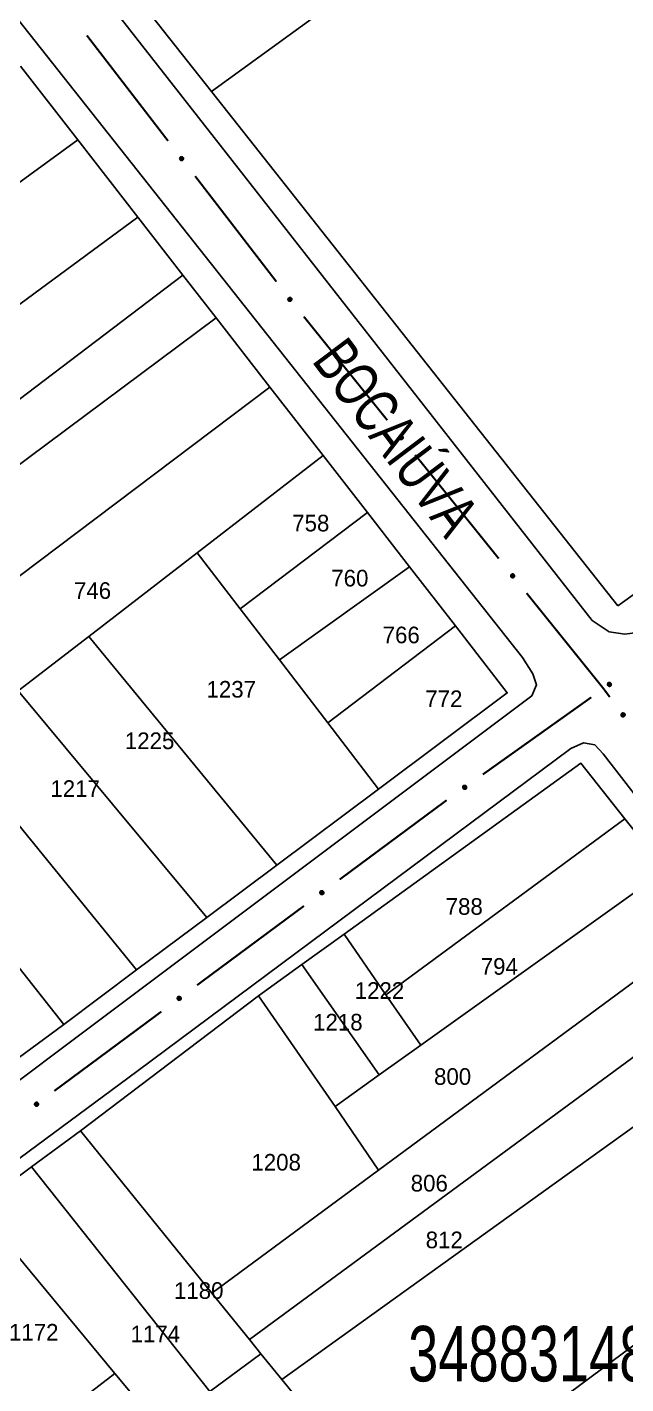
# Model space of a CAD drawing. Extents: x 200123 to 201542, y 4839549 to 4841240.
# Drawn here: x 201067.7 to 201121.7, y 4839947.8 to 4840070.1 of the extents above; entities that cross this region are included whole.
import ezdxf
from ezdxf.enums import TextEntityAlignment as Align

# ---------------------------------------------------------------- set-up
doc = ezdxf.new("R2010")
doc.units = 0
doc.header["$LTSCALE"] = 1.5
doc.header["$MEASUREMENT"] = 0
for name, color, linetype in [('CD_MALHA_LOTES', 7, 'CONTINUOUS'), ('CD_TXT_QUADRA', 2, 'CONTINUOUS'), ('RU-QUADRA', 210, 'CONTINUOUS'), ('SV-EIXO-RUA-PAV', 20, 'CONTINUOUS'), ('SV-RUA-PAVIM', 7, 'CONTINUOUS'), ('SV-TXT-RUA-PAV', 7, 'CONTINUOUS'), ('Th_NmrPort', 1, 'CONTINUOUS')]:
    doc.layers.add(name, color=color, linetype=linetype)
doc.styles.add('ARIAL', font='ARIAL.SHX')

msp = doc.modelspace()

# ---------------------------------------------------------------- linework, layer by layer
at = {"layer": 'CD_MALHA_LOTES', "linetype": 'Continuous', "flags": 128}
for points in [[(201084.34, 4840064.27), (201121.39, 4840091.19)], [(201070.77, 4840081.42), (201084.34, 4840064.27)], [(201067.11, 4840066.56), (201072.28, 4840059.91)], [(201120.96, 4840017.95), (201084.34, 4840064.27)], [(201072.28, 4840059.91), (201052.38, 4840045.46)], [(201072.28, 4840059.91), (201077.7, 4840052.95)], [(201031.94, 4840019.25), (201077.7, 4840052.95)], [(201077.7, 4840052.95), (201081.75, 4840047.74)], [(201036.47, 4840013.37), (201081.75, 4840047.74)], [(201081.75, 4840047.74), (201084.76, 4840043.87)], [(201159.21, 4840045.33), (201120.96, 4840017.95)], [(201039.14, 4840009.91), (201084.76, 4840043.87)], [(201084.76, 4840043.87), (201089.6, 4840037.64)], [(201061.8, 4840016.71), (201089.6, 4840037.64)], [(201089.6, 4840037.64), (201094.38, 4840031.49)], [(201083.03, 4840022.72), (201094.38, 4840031.49)], [(201094.38, 4840031.49), (201098.38, 4840026.35)], [(201086.91, 4840017.67), (201098.38, 4840026.35)], [(201098.38, 4840026.35), (201102.19, 4840021.46)], [(201073.26, 4840015.18), (201083.03, 4840022.72)], [(201086.91, 4840017.67), (201083.03, 4840022.72)], [(201090.45, 4840013.07), (201102.19, 4840021.46)], [(201102.19, 4840021.46), (201106.32, 4840016.14)], [(201090.45, 4840013.07), (201086.91, 4840017.67)], [(201066.9, 4840010.27), (201073.26, 4840015.18)], [(201090.23, 4839994.58), (201073.26, 4840015.18)], [(201094.81, 4840007.39), (201106.32, 4840016.14)], [(201106.32, 4840016.14), (201110.98, 4840010.09)], [(201094.81, 4840007.39), (201090.45, 4840013.07)], [(201083.91, 4839989.87), (201066.9, 4840010.27)], [(201110.98, 4840010.09), (201099.39, 4840001.43)], [(201071.02, 4839980.23), (201049.5, 4840007.45)], [(201099.39, 4840001.43), (201094.81, 4840007.39)], [(201077.57, 4839985.13), (201060.67, 4840005.88)], [(201096.28, 4839988.36), (201117.63, 4840003.75)], [(201117.63, 4840003.75), (201121.59, 4839998.76)], [(201099.39, 4840001.43), (201090.23, 4839994.58)], [(201100.05, 4839982.9), (201121.59, 4839998.76)], [(201121.59, 4839998.76), (201125.27, 4839994.13)], [(201090.23, 4839994.58), (201083.91, 4839989.87)], [(201125.27, 4839994.13), (201103.2, 4839978.35)], [(201083.91, 4839989.87), (201077.57, 4839985.13)], [(201092.48, 4839985.62), (201096.28, 4839988.36)], [(201100.05, 4839982.9), (201096.28, 4839988.36)], [(201129.25, 4839989.11), (201099.39, 4839967.08)], [(201077.57, 4839985.13), (201071.02, 4839980.23)], [(201087.74, 4839951.83), (201132.65, 4839984.83)], [(201088.57, 4839982.8), (201092.48, 4839985.62)], [(201099.44, 4839975.67), (201092.48, 4839985.62)], [(201072.51, 4839970.63), (201088.57, 4839982.8)], [(201095.48, 4839972.84), (201088.57, 4839982.8)], [(201103.2, 4839978.35), (201100.05, 4839982.9)], [(201071.02, 4839980.23), (201065.77, 4839976.34)], [(201090.67, 4839948.22), (201135.91, 4839980.72)], [(201099.44, 4839975.67), (201103.2, 4839978.35)], [(201095.48, 4839972.84), (201099.44, 4839975.67)], [(201099.39, 4839967.08), (201095.48, 4839972.84)], [(201068.12, 4839967.38), (201072.51, 4839970.63)], [(201084.36, 4839956), (201072.51, 4839970.63)], [(201063.21, 4839963.73), (201068.12, 4839967.38)], [(201084.17, 4839947.14), (201068.12, 4839967.38)], [(201101.05, 4839935.5), (201145.59, 4839968.52)], [(201084.36, 4839956), (201099.39, 4839967.08)], [(201075.62, 4839948.78), (201063.21, 4839963.73)], [(201087.74, 4839951.83), (201084.36, 4839956)], [(201088.77, 4839950.56), (201087.74, 4839951.83)], [(201088.77, 4839950.56), (201084.17, 4839947.14)], [(201090.67, 4839948.22), (201088.77, 4839950.56)], [(201075.62, 4839948.78), (201065.9, 4839941.29)], [(201079.72, 4839943.84), (201075.62, 4839948.78)], [(201101.05, 4839935.5), (201090.67, 4839948.22)]]:
    msp.add_lwpolyline(points, dxfattribs=at)
at = {"layer": 'RU-QUADRA', "linetype": 'Continuous', "flags": 128}
msp.add_lwpolyline([(201120.96, 4840017.94), (201159.21, 4840045.33), (201182.95, 4840062.31), (201181.72, 4840063.93), (201207.16, 4840082.14), (201291.11, 4840143.18), (201241.7, 4840208.73), (201159.21, 4840147.31), (201132.42, 4840127.37), (201122.23, 4840119.77), (201112.78, 4840112.73), (201070.77, 4840081.42), (201084.34, 4840064.27)], close=True, dxfattribs=at)
for points in [[(201067.11, 4840066.56), (201072.28, 4840059.91), (201077.7, 4840052.95), (201081.75, 4840047.74), (201084.76, 4840043.87), (201089.6, 4840037.64), (201094.38, 4840031.49), (201098.38, 4840026.35), (201102.19, 4840021.46), (201106.32, 4840016.14), (201110.98, 4840010.09), (201099.39, 4840001.43), (201090.23, 4839994.58), (201083.91, 4839989.87), (201077.57, 4839985.13), (201071.02, 4839980.23), (201065.77, 4839976.34)], [(201167.23, 4839941.26), (201159.21, 4839951.36), (201156.56, 4839954.71), (201149.46, 4839963.65), (201145.59, 4839968.52), (201135.91, 4839980.72), (201132.65, 4839984.83), (201129.18, 4839989.2), (201125.27, 4839994.13), (201121.59, 4839998.76), (201117.63, 4840003.75), (201096.28, 4839988.36), (201092.48, 4839985.62), (201088.57, 4839982.8), (201072.51, 4839970.63), (201068.12, 4839967.38), (201063.21, 4839963.73)]]:
    msp.add_lwpolyline(points, dxfattribs=at)
at = {"layer": 'SV-EIXO-RUA-PAV', "const_width": 0.18}
for points in [[(201080.416583, 4840059.820705), (201073.095677, 4840069.328824)], [(201090.17779, 4840047.143212), (201082.856884, 4840056.651332)], [(201100.178969, 4840034.654755), (201092.649392, 4840043.998495)], [(201110.218405, 4840022.196436), (201102.688828, 4840031.540175)], [(201119.66, 4840010.48), (201112.728264, 4840019.081856)], [(201120.23011, 4840009.7166), (201119.66, 4840010.48)], [(201108.783486, 4840002.74405), (201118.562296, 4840009.699255)], [(201095.881519, 4839993.282479), (201105.523967, 4840000.425531)], [(201083.024922, 4839983.758409), (201092.66737, 4839990.901462)], [(201070.168325, 4839974.234339), (201079.810773, 4839981.377392)]]:
    msp.add_lwpolyline(points, dxfattribs=at)
at = {"layer": 'SV-EIXO-RUA-PAV'}
for points in [[(201081.637168, 4840058.055017), (201081.588583, 4840058.060632), (201081.547975, 4840058.075393), (201081.517649, 4840058.097453), (201081.495935, 4840058.123935), (201081.47677, 4840058.153529), (201081.464032, 4840058.187628), (201081.458277, 4840058.228607), (201081.463568, 4840058.277384), (201081.481424, 4840058.317989), (201081.50146, 4840058.348877), (201081.52777, 4840058.37311), (201081.556831, 4840058.391245), (201081.592689, 4840058.403306), (201081.634274, 4840058.408732), (201081.683192, 4840058.402225), (201081.722904, 4840058.38748), (201081.751676, 4840058.365372), (201081.77587, 4840058.338768), (201081.795073, 4840058.308321), (201081.807385, 4840058.274776), (201081.812773, 4840058.232897), (201081.80571, 4840058.1847), (201081.791457, 4840058.144924), (201081.769759, 4840058.115849), (201081.743031, 4840058.092619), (201081.713582, 4840058.073037), (201081.679837, 4840058.058805), (201081.637168, 4840058.055017)], [(201091.398376, 4840045.377524), (201091.349791, 4840045.383139), (201091.309183, 4840045.397901), (201091.278857, 4840045.419961), (201091.257142, 4840045.446442), (201091.237978, 4840045.476036), (201091.22524, 4840045.510135), (201091.219485, 4840045.551114), (201091.224776, 4840045.599891), (201091.242631, 4840045.640496), (201091.262668, 4840045.671384), (201091.288978, 4840045.695617), (201091.318038, 4840045.713752), (201091.353897, 4840045.725813), (201091.395481, 4840045.731239), (201091.4444, 4840045.724732), (201091.484111, 4840045.709987), (201091.512883, 4840045.68788), (201091.537078, 4840045.661276), (201091.556281, 4840045.630828), (201091.568592, 4840045.597283), (201091.573981, 4840045.555404), (201091.566918, 4840045.507207), (201091.552664, 4840045.467431), (201091.530966, 4840045.438356), (201091.504238, 4840045.415126), (201091.47479, 4840045.395544), (201091.441045, 4840045.381312), (201091.398376, 4840045.377524)], [(201101.438339, 4840032.916518), (201101.389642, 4840032.921056), (201101.348717, 4840032.934915), (201101.31791, 4840032.956299), (201101.295615, 4840032.982293), (201101.2758, 4840033.011455), (201101.26231, 4840033.045264), (201101.255649, 4840033.086105), (201101.25986, 4840033.134987), (201101.276812, 4840033.175978), (201101.29616, 4840033.207302), (201101.321927, 4840033.232111), (201101.350579, 4840033.250885), (201101.386162, 4840033.263737), (201101.427616, 4840033.270083), (201101.476666, 4840033.264659), (201101.516695, 4840033.250797), (201101.545949, 4840033.229332), (201101.570727, 4840033.20327), (201101.590599, 4840033.173255), (201101.60365, 4840033.139991), (201101.609964, 4840033.098242), (201101.60397, 4840033.0499), (201101.5906, 4840033.009818), (201101.569551, 4840032.98027), (201101.543343, 4840032.956454), (201101.514336, 4840032.936225), (201101.480914, 4840032.921249), (201101.438339, 4840032.916518)], [(201111.477775, 4840020.458198), (201111.429078, 4840020.462737), (201111.388153, 4840020.476596), (201111.357346, 4840020.497979), (201111.335051, 4840020.523973), (201111.315236, 4840020.553136), (201111.301746, 4840020.586945), (201111.295086, 4840020.627786), (201111.299296, 4840020.676668), (201111.316248, 4840020.717658), (201111.335596, 4840020.748982), (201111.361363, 4840020.773792), (201111.390015, 4840020.792566), (201111.425598, 4840020.805417), (201111.467052, 4840020.811763), (201111.516102, 4840020.80634), (201111.556131, 4840020.792478), (201111.585385, 4840020.771013), (201111.610163, 4840020.744951), (201111.630035, 4840020.714936), (201111.643086, 4840020.681672), (201111.6494, 4840020.639922), (201111.643406, 4840020.59158), (201111.630036, 4840020.551499), (201111.608987, 4840020.521951), (201111.582779, 4840020.498135), (201111.553772, 4840020.477906), (201111.52035, 4840020.46293), (201111.477775, 4840020.458198)], [(201120.015915, 4840010.860536), (201120.023962, 4840010.908778), (201120.040743, 4840010.948594), (201120.064297, 4840010.977774), (201120.091835, 4840010.998133), (201120.122353, 4840011.015787), (201120.157049, 4840011.026798), (201120.198265, 4840011.030489), (201120.246714, 4840011.022756), (201120.286372, 4840011.002885), (201120.316216, 4840010.981324), (201120.339098, 4840010.953831), (201120.355751, 4840010.923897), (201120.365997, 4840010.887478), (201120.36933, 4840010.845674), (201120.360375, 4840010.797144), (201120.343656, 4840010.758222), (201120.320132, 4840010.730596), (201120.292347, 4840010.707767), (201120.260974, 4840010.690116), (201120.226854, 4840010.679504), (201120.184757, 4840010.676224), (201120.136975, 4840010.685697), (201120.097965, 4840010.70193), (201120.070016, 4840010.725059), (201120.048156, 4840010.75292), (201120.030077, 4840010.783314), (201120.017556, 4840010.81773), (201120.015915, 4840010.860536)], [(201121.424604, 4840007.933157), (201121.376106, 4840007.939486), (201121.33572, 4840007.954843), (201121.305722, 4840007.977347), (201121.284399, 4840008.004144), (201121.265672, 4840008.034017), (201121.253436, 4840008.0683), (201121.248284, 4840008.109359), (201121.254292, 4840008.158052), (201121.272743, 4840008.198391), (201121.293231, 4840008.228981), (201121.319894, 4840008.252824), (201121.349218, 4840008.27053), (201121.38525, 4840008.282062), (201121.42691, 4840008.286877), (201121.475727, 4840008.279651), (201121.515218, 4840008.264324), (201121.543662, 4840008.241796), (201121.567463, 4840008.214839), (201121.586216, 4840008.184112), (201121.598033, 4840008.15039), (201121.602805, 4840008.108436), (201121.595034, 4840008.060348), (201121.580197, 4840008.020786), (201121.558074, 4840007.992034), (201121.531008, 4840007.969199), (201121.501274, 4840007.950052), (201121.467324, 4840007.936318), (201121.424604, 4840007.933157)], [(201106.972796, 4840001.591277), (201106.980249, 4840001.639614), (201106.996539, 4840001.679633), (201107.019733, 4840001.709101), (201107.047019, 4840001.729796), (201107.077318, 4840001.747825), (201107.111875, 4840001.759261), (201107.153043, 4840001.763459), (201107.201584, 4840001.756322), (201107.241483, 4840001.73694), (201107.271589, 4840001.715747), (201107.294807, 4840001.688538), (201107.311828, 4840001.65881), (201107.322521, 4840001.622521), (201107.326367, 4840001.58076), (201107.31801, 4840001.532124), (201107.30177, 4840001.493), (201107.278588, 4840001.465086), (201107.251086, 4840001.441918), (201107.219932, 4840001.423883), (201107.185945, 4840001.412852), (201107.143891, 4840001.409055), (201107.095997, 4840001.41794), (201107.05679, 4840001.433691), (201107.028558, 4840001.456475), (201107.006358, 4840001.484065), (201106.987907, 4840001.514235), (201106.974964, 4840001.548495), (201106.972796, 4840001.591277)], [(201094.093466, 4839992.094898), (201094.099983, 4839992.14337), (201094.115496, 4839992.183697), (201094.138116, 4839992.213607), (201094.164996, 4839992.234827), (201094.19494, 4839992.253438), (201094.229271, 4839992.265541), (201094.270349, 4839992.270534), (201094.319019, 4839992.264338), (201094.359286, 4839992.245731), (201094.389796, 4839992.225124), (201094.413536, 4839992.198369), (201094.431129, 4839992.168976), (201094.442521, 4839992.1329), (201094.447175, 4839992.091222), (201094.43976, 4839992.042433), (201094.42428, 4839992.003002), (201094.401642, 4839991.974645), (201094.374593, 4839991.950949), (201094.343794, 4839991.932315), (201094.310027, 4839991.920629), (201094.268054, 4839991.916019), (201094.219997, 4839991.923976), (201094.180493, 4839991.938966), (201094.151826, 4839991.9612), (201094.129096, 4839991.988355), (201094.110064, 4839992.018162), (201094.096461, 4839992.052165), (201094.093466, 4839992.094898)], [(201081.236869, 4839982.570828), (201081.243386, 4839982.6193), (201081.258899, 4839982.659627), (201081.281518, 4839982.689538), (201081.308398, 4839982.710757), (201081.338343, 4839982.729368), (201081.372673, 4839982.741471), (201081.413752, 4839982.746464), (201081.462422, 4839982.740268), (201081.502688, 4839982.721661), (201081.533199, 4839982.701054), (201081.556939, 4839982.674299), (201081.574531, 4839982.644907), (201081.585924, 4839982.60883), (201081.590577, 4839982.567152), (201081.583162, 4839982.518363), (201081.567683, 4839982.478932), (201081.545045, 4839982.450576), (201081.517996, 4839982.426879), (201081.487197, 4839982.408245), (201081.453429, 4839982.396559), (201081.411457, 4839982.391949), (201081.363399, 4839982.399906), (201081.323895, 4839982.414896), (201081.295229, 4839982.43713), (201081.272499, 4839982.464285), (201081.253467, 4839982.494092), (201081.239864, 4839982.528095), (201081.236869, 4839982.570828)], [(201068.386807, 4839973.036573), (201068.392946, 4839973.085095), (201068.408144, 4839973.125541), (201068.43053, 4839973.155627), (201068.457244, 4839973.177055), (201068.487042, 4839973.195899), (201068.521277, 4839973.20827), (201068.562315, 4839973.213583), (201068.611032, 4839973.207766), (201068.651443, 4839973.189474), (201068.682113, 4839973.169105), (201068.706061, 4839973.142536), (201068.723882, 4839973.113282), (201068.735555, 4839973.077296), (201068.740533, 4839973.035655), (201068.733499, 4839972.98681), (201068.718327, 4839972.947259), (201068.695911, 4839972.918727), (201068.669048, 4839972.89482), (201068.638395, 4839972.875947), (201068.604719, 4839972.863998), (201068.562785, 4839972.859061), (201068.514666, 4839972.866643), (201068.475047, 4839972.881324), (201068.446207, 4839972.903334), (201068.423267, 4839972.930311), (201068.404003, 4839972.959969), (201068.390135, 4839972.993865), (201068.386807, 4839973.036573)]]:
    msp.add_lwpolyline(points, close=True, dxfattribs=at)
for points in [[(201081.637168, 4840058.055017), (201081.458277, 4840058.228607)], [(201081.679837, 4840058.058805), (201081.463568, 4840058.277384)], [(201081.588583, 4840058.060632), (201081.464032, 4840058.187628)], [(201081.659415, 4840058.058674), (201081.464563, 4840058.25135)], [(201081.610828, 4840058.059151), (201081.466, 4840058.202515)], [(201081.693936, 4840058.069755), (201081.474943, 4840058.293785)], [(201081.565398, 4840058.068947), (201081.476584, 4840058.164166)], [(201081.547975, 4840058.075393), (201081.47677, 4840058.153529)], [(201081.713582, 4840058.073037), (201081.481424, 4840058.317989)], [(201081.725128, 4840058.085161), (201081.493064, 4840058.328403)], [(201081.743031, 4840058.092619), (201081.50146, 4840058.348877)], [(201081.755152, 4840058.106556), (201081.517758, 4840058.361194)], [(201081.769759, 4840058.115849), (201081.52777, 4840058.37311)], [(201081.7791, 4840058.133606), (201081.544539, 4840058.380092)], [(201081.791457, 4840058.144924), (201081.556831, 4840058.391245)], [(201081.798053, 4840058.167143), (201081.578477, 4840058.394168)], [(201081.80571, 4840058.1847), (201081.592689, 4840058.403306)], [(201081.805687, 4840058.210907), (201081.615744, 4840058.403919)], [(201081.812773, 4840058.232897), (201081.634274, 4840058.408732)], [(201081.804834, 4840058.256748), (201081.663834, 4840058.399615)], [(201081.807385, 4840058.274776), (201081.683192, 4840058.402225)], [(201081.798078, 4840058.2946), (201081.70735, 4840058.390067)], [(201081.795073, 4840058.308321), (201081.722904, 4840058.38748)], [(201091.441045, 4840045.381312), (201091.224776, 4840045.599891)], [(201091.455144, 4840045.392262), (201091.236151, 4840045.616292)], [(201091.47479, 4840045.395544), (201091.242631, 4840045.640496)], [(201091.486335, 4840045.407668), (201091.254272, 4840045.65091)], [(201091.504238, 4840045.415126), (201091.262668, 4840045.671384)], [(201091.516359, 4840045.429063), (201091.278966, 4840045.683701)], [(201091.530966, 4840045.438356), (201091.288978, 4840045.695617)], [(201091.540307, 4840045.456113), (201091.305747, 4840045.702599)], [(201091.552664, 4840045.467431), (201091.318038, 4840045.713752)], [(201091.559261, 4840045.48965), (201091.339684, 4840045.716675)], [(201091.566918, 4840045.507207), (201091.353897, 4840045.725813)], [(201091.566895, 4840045.533415), (201091.376952, 4840045.726426)], [(201091.573981, 4840045.555404), (201091.395481, 4840045.731239)], [(201091.566042, 4840045.579255), (201091.425041, 4840045.722122)], [(201091.568592, 4840045.597283), (201091.4444, 4840045.724732)], [(201091.559285, 4840045.617107), (201091.468557, 4840045.712574)], [(201091.556281, 4840045.630828), (201091.484111, 4840045.709987)], [(201091.398376, 4840045.377524), (201091.219485, 4840045.551114)], [(201091.349791, 4840045.383139), (201091.22524, 4840045.510135)], [(201091.420622, 4840045.381181), (201091.225771, 4840045.573857)], [(201091.372035, 4840045.381658), (201091.227208, 4840045.525022)], [(201091.326606, 4840045.391454), (201091.237791, 4840045.486673)], [(201091.309183, 4840045.397901), (201091.237978, 4840045.476036)], [(201101.438339, 4840032.916518), (201101.255649, 4840033.086105)], [(201101.480914, 4840032.921249), (201101.25986, 4840033.134987)], [(201101.460499, 4840032.920667), (201101.261431, 4840033.108983)], [(201101.389642, 4840032.921056), (201101.26231, 4840033.045264)], [(201101.411914, 4840032.920068), (201101.263948, 4840033.060191)], [(201101.494767, 4840032.932509), (201101.270869, 4840033.151637)], [(201101.366278, 4840032.928856), (201101.275378, 4840033.022086)], [(201101.348717, 4840032.934915), (201101.2758, 4840033.011455)], [(201101.514336, 4840032.936225), (201101.276812, 4840033.175978)], [(201101.52561, 4840032.948601), (201101.288219, 4840033.186648)], [(201101.543343, 4840032.956454), (201101.29616, 4840033.207302)], [(201101.555153, 4840032.970656), (201101.312181, 4840033.219977)], [(201101.569551, 4840032.98027), (201101.321927, 4840033.232111)], [(201101.578497, 4840032.998229), (201101.338537, 4840033.239463)], [(201101.5906, 4840033.009818), (201101.350579, 4840033.250885)], [(201101.596703, 4840033.032177), (201101.372155, 4840033.254287)], [(201101.60397, 4840033.0499), (201101.386162, 4840033.263737)], [(201101.603366, 4840033.076101), (201101.409197, 4840033.26486)], [(201101.609964, 4840033.098242), (201101.427616, 4840033.270083)], [(201101.601499, 4840033.121911), (201101.45737, 4840033.261622)], [(201101.60365, 4840033.139991), (201101.476666, 4840033.264659)], [(201101.593906, 4840033.159604), (201101.501087, 4840033.25304)], [(201101.590599, 4840033.173255), (201101.516695, 4840033.250797)], [(201111.477775, 4840020.458198), (201111.295086, 4840020.627786)], [(201111.52035, 4840020.46293), (201111.299296, 4840020.676668)], [(201111.499935, 4840020.462347), (201111.300867, 4840020.650663)], [(201111.429078, 4840020.462737), (201111.301746, 4840020.586945)], [(201111.45135, 4840020.461748), (201111.303384, 4840020.601871)], [(201111.534203, 4840020.47419), (201111.310305, 4840020.693318)], [(201111.405714, 4840020.470537), (201111.314814, 4840020.563766)], [(201111.388153, 4840020.476596), (201111.315236, 4840020.553136)], [(201111.553772, 4840020.477906), (201111.316248, 4840020.717658)], [(201111.565046, 4840020.490282), (201111.327655, 4840020.728328)], [(201111.582779, 4840020.498135), (201111.335596, 4840020.748982)], [(201111.594589, 4840020.512337), (201111.351617, 4840020.761658)], [(201111.608987, 4840020.521951), (201111.361363, 4840020.773792)], [(201111.617933, 4840020.53991), (201111.377973, 4840020.781144)], [(201111.630036, 4840020.551499), (201111.390015, 4840020.792566)], [(201111.636139, 4840020.573858), (201111.411591, 4840020.795967)], [(201111.643406, 4840020.59158), (201111.425598, 4840020.805417)], [(201111.642802, 4840020.617781), (201111.448633, 4840020.806541)], [(201111.6494, 4840020.639922), (201111.467052, 4840020.811763)], [(201111.640935, 4840020.663592), (201111.496806, 4840020.803302)], [(201111.643086, 4840020.681672), (201111.516102, 4840020.80634)], [(201111.633342, 4840020.701284), (201111.540523, 4840020.79472)], [(201111.630035, 4840020.714936), (201111.556131, 4840020.792478)], [(201120.015915, 4840010.860536), (201120.198265, 4840011.030489)], [(201120.017556, 4840010.81773), (201120.246714, 4840011.022756)], [(201120.018451, 4840010.838134), (201120.220664, 4840011.023069)], [(201120.021366, 4840010.886636), (201120.171818, 4840011.024085)], [(201120.023962, 4840010.908778), (201120.157049, 4840011.026798)], [(201120.027785, 4840010.8031), (201120.262525, 4840011.010573)], [(201120.030077, 4840010.783314), (201120.286372, 4840011.002885)], [(201120.03343, 4840010.931517), (201120.132986, 4840011.01544)], [(201120.040743, 4840010.948594), (201120.122353, 4840011.015787)], [(201120.041606, 4840010.771174), (201120.29619, 4840010.990737)], [(201120.048156, 4840010.75292), (201120.316216, 4840010.981324)], [(201120.061467, 4840010.740114), (201120.3277, 4840010.964428)], [(201120.070016, 4840010.725059), (201120.339098, 4840010.953831)], [(201120.087281, 4840010.714839), (201120.345229, 4840010.936733)], [(201120.097965, 4840010.70193), (201120.355751, 4840010.923897)], [(201120.119824, 4840010.694226), (201120.357584, 4840010.902131)], [(201120.136975, 4840010.685697), (201120.365997, 4840010.887478)], [(201120.163151, 4840010.684405), (201120.365453, 4840010.864421)], [(201120.184757, 4840010.676224), (201120.36933, 4840010.845674)], [(201120.208977, 4840010.682956), (201120.35874, 4840010.816609)], [(201120.226854, 4840010.679504), (201120.360375, 4840010.797144)], [(201120.247119, 4840010.687804), (201120.347021, 4840010.773626)], [(201120.260974, 4840010.690116), (201120.343656, 4840010.758222)], [(201121.424604, 4840007.933157), (201121.248284, 4840008.109359)], [(201121.376106, 4840007.939486), (201121.253436, 4840008.0683)], [(201121.467324, 4840007.936318), (201121.254292, 4840008.158052)], [(201121.446902, 4840007.936487), (201121.254904, 4840008.132007)], [(201121.398327, 4840007.937678), (201121.255623, 4840008.083156)], [(201121.353046, 4840007.948141), (201121.265641, 4840008.044656)], [(201121.33572, 4840007.954843), (201121.265672, 4840008.034017)], [(201121.481582, 4840007.947059), (201121.265907, 4840008.174285)], [(201121.501274, 4840007.950052), (201121.272743, 4840008.198391)], [(201121.512997, 4840007.962005), (201121.284535, 4840008.208633)], [(201121.531008, 4840007.969199), (201121.293231, 4840008.228981)], [(201121.543332, 4840007.982956), (201121.309708, 4840008.241057)], [(201121.558074, 4840007.992034), (201121.319894, 4840008.252824)], [(201121.567676, 4840008.009651), (201121.336764, 4840008.259559)], [(201121.580197, 4840008.020786), (201121.349218, 4840008.27053)], [(201121.58712, 4840008.042906), (201121.370905, 4840008.273135)], [(201121.595034, 4840008.060348), (201121.38525, 4840008.282062)], [(201121.595396, 4840008.086553), (201121.408312, 4840008.282337)], [(201121.602805, 4840008.108436), (201121.42691, 4840008.286877)], [(201121.595217, 4840008.132402), (201121.456333, 4840008.277326)], [(201121.598033, 4840008.15039), (201121.475727, 4840008.279651)], [(201121.589018, 4840008.170348), (201121.499704, 4840008.26714)], [(201121.586216, 4840008.184112), (201121.515218, 4840008.264324)], [(201106.972796, 4840001.591277), (201107.153043, 4840001.763459)], [(201106.974964, 4840001.548495), (201107.201584, 4840001.756322)], [(201106.975607, 4840001.568908), (201107.175532, 4840001.756315)], [(201106.977926, 4840001.617441), (201107.126677, 4840001.75673)], [(201106.980249, 4840001.639614), (201107.111875, 4840001.759261)], [(201106.985372, 4840001.533991), (201107.217543, 4840001.744334)], [(201106.987907, 4840001.514235), (201107.241483, 4840001.73694)], [(201106.989437, 4840001.662467), (201107.087954, 4840001.747608)], [(201106.996539, 4840001.679633), (201107.077318, 4840001.747825)], [(201106.999584, 4840001.502238), (201107.251449, 4840001.724914)], [(201107.006358, 4840001.484065), (201107.271589, 4840001.715747)], [(201107.019826, 4840001.471424), (201107.28328, 4840001.698994)], [(201107.028558, 4840001.456475), (201107.294807, 4840001.688538)], [(201107.045948, 4840001.446468), (201107.301149, 4840001.671516)], [(201107.05679, 4840001.433691), (201107.311828, 4840001.65881)], [(201107.078742, 4840001.426257), (201107.313928, 4840001.637069)], [(201107.095997, 4840001.41794), (201107.322521, 4840001.622521)], [(201107.122186, 4840001.416969), (201107.32226, 4840001.599459)], [(201107.143891, 4840001.409055), (201107.326367, 4840001.58076)], [(201107.168027, 4840001.416084), (201107.316136, 4840001.551567)], [(201107.185945, 4840001.412852), (201107.31801, 4840001.532124)], [(201107.206107, 4840001.421401), (201107.304945, 4840001.508444)], [(201107.219932, 4840001.423883), (201107.30177, 4840001.493)], [(201094.093466, 4839992.094898), (201094.270349, 4839992.270534)], [(201094.096461, 4839992.052165), (201094.319019, 4839992.264338)], [(201094.09671, 4839992.072587), (201094.292972, 4839992.263826)], [(201094.098089, 4839992.121156), (201094.244118, 4839992.263297)], [(201094.099983, 4839992.14337), (201094.229271, 4839992.265541)], [(201094.107148, 4839992.037866), (201094.335207, 4839992.25266)], [(201094.108727, 4839992.166396), (201094.205579, 4839992.253427)], [(201094.110064, 4839992.018162), (201094.359286, 4839992.245731)], [(201094.115496, 4839992.183697), (201094.19494, 4839992.253438)], [(201094.121971, 4839992.006393), (201094.369482, 4839992.233899)], [(201094.129096, 4839991.988355), (201094.389796, 4839992.225124)], [(201094.142805, 4839991.975977), (201094.401809, 4839992.2086)], [(201094.151826, 4839991.9612), (201094.413536, 4839992.198369)], [(201094.169406, 4839991.951531), (201094.420206, 4839992.181473)], [(201094.180493, 4839991.938966), (201094.431129, 4839992.168976)], [(201094.202585, 4839991.931958), (201094.433649, 4839992.14728)], [(201094.219997, 4839991.923976), (201094.442521, 4839992.1329)], [(201094.2462, 4839991.923512), (201094.442706, 4839992.109838)], [(201094.268054, 4839991.916019), (201094.447175, 4839992.091222)], [(201094.292049, 4839991.923514), (201094.43751, 4839992.061837)], [(201094.310027, 4839991.920629), (201094.43976, 4839992.042433)], [(201094.330019, 4839991.929566), (201094.427156, 4839992.018505)], [(201094.343794, 4839991.932315), (201094.42428, 4839992.003002)], [(201081.236869, 4839982.570828), (201081.413752, 4839982.746464)], [(201081.239864, 4839982.528095), (201081.462422, 4839982.740268)], [(201081.240112, 4839982.548517), (201081.436375, 4839982.739756)], [(201081.241492, 4839982.597087), (201081.387521, 4839982.739227)], [(201081.243386, 4839982.6193), (201081.372673, 4839982.741471)], [(201081.25055, 4839982.513796), (201081.478609, 4839982.72859)], [(201081.25213, 4839982.642327), (201081.348982, 4839982.729357)], [(201081.253467, 4839982.494092), (201081.502688, 4839982.721661)], [(201081.258899, 4839982.659627), (201081.338343, 4839982.729368)], [(201081.265374, 4839982.482323), (201081.512885, 4839982.709829)], [(201081.272499, 4839982.464285), (201081.533199, 4839982.701054)], [(201081.286208, 4839982.451907), (201081.545211, 4839982.68453)], [(201081.295229, 4839982.43713), (201081.556939, 4839982.674299)], [(201081.312809, 4839982.427461), (201081.563609, 4839982.657403)], [(201081.323895, 4839982.414896), (201081.574531, 4839982.644907)], [(201081.345988, 4839982.407888), (201081.577052, 4839982.62321)], [(201081.363399, 4839982.399906), (201081.585924, 4839982.60883)], [(201081.389603, 4839982.399442), (201081.586109, 4839982.585768)], [(201081.411457, 4839982.391949), (201081.590577, 4839982.567152)], [(201081.435452, 4839982.399444), (201081.580913, 4839982.537767)], [(201081.453429, 4839982.396559), (201081.583162, 4839982.518363)], [(201081.473422, 4839982.405496), (201081.570558, 4839982.494435)], [(201081.487197, 4839982.408245), (201081.567683, 4839982.478932)], [(201068.386807, 4839973.036573), (201068.562315, 4839973.213583)], [(201068.390135, 4839972.993865), (201068.611032, 4839973.207766)], [(201068.390225, 4839973.014288), (201068.58499, 4839973.207052)], [(201068.391225, 4839973.062867), (201068.536142, 4839973.206141)], [(201068.392946, 4839973.085095), (201068.521277, 4839973.20827)], [(201068.400933, 4839972.979649), (201068.62731, 4839973.196215)], [(201068.40151, 4839973.108189), (201068.497681, 4839973.195972)], [(201068.404003, 4839972.959969), (201068.651443, 4839973.189474)], [(201068.408144, 4839973.125541), (201068.487042, 4839973.195899)], [(201068.416002, 4839972.948294), (201068.661731, 4839973.177722)], [(201068.423267, 4839972.930311), (201068.682113, 4839973.169105)], [(201068.437072, 4839972.918041), (201068.694254, 4839973.152676)], [(201068.446207, 4839972.903334), (201068.706061, 4839973.142536)], [(201068.463862, 4839972.893802), (201068.712862, 4839973.125693)], [(201068.475047, 4839972.881324), (201068.723882, 4839973.113282)], [(201068.497193, 4839972.874489), (201068.726571, 4839973.091606)], [(201068.514666, 4839972.866643), (201068.735555, 4839973.077296)], [(201068.540873, 4839972.866383), (201068.73592, 4839973.054235)], [(201068.562785, 4839972.859061), (201068.740533, 4839973.035655)], [(201068.58672, 4839972.866742), (201068.731098, 4839973.006195)], [(201068.604719, 4839972.863998), (201068.733499, 4839972.98681)], [(201068.624642, 4839972.87309), (201068.721082, 4839972.962784)], [(201068.638395, 4839972.875947), (201068.718327, 4839972.947259)]]:
    msp.add_lwpolyline(points, dxfattribs=at)
at = {"layer": 'SV-RUA-PAVIM', "linetype": 'Continuous'}
for points in [[(201159.21, 4840149.77, 7.46), (201108.44, 4840111.47, 7.46), (201069.54, 4840082.88, 7.56), (201068.93, 4840081.44, 7.56), (201069.15, 4840080.12, 7.56), (201069.15, 4840080.11, 7.56), (201069.91, 4840078.88, 7.56), (201085.1, 4840059.45, 8.12), (201118.65, 4840016.62, 8.35), (201120.17, 4840015.59, 8.35), (201121.59, 4840015.38, 8.49), (201123.16, 4840015.58, 8.63), (201124.97, 4840016.8, 8.89), (201159.21, 4840042.4, 4.28)], [(201056.79, 4839897.57, 5.92), (201042.11, 4839916.69, 5.92), (201027.62, 4839935.18, 6.91), (201026.68, 4839936.52, 6.9), (201026.53, 4839937.67, 6.98), (201027.13, 4839938.67, 6.98), (201036.9, 4839945.88, 7.17), (201077.61, 4839975.98, 8.23), (201116.71, 4840005.09, 9.09), (201117.87, 4840005.59, 9.09), (201118.88, 4840005.4, 9.09), (201119.62, 4840004.6, 9.09), (201145.16, 4839971.65, 10.11), (201159.21, 4839953.73, 10.11)]]:
    msp.add_polyline3d(points, dxfattribs=at)
msp.add_polyline3d([(201016.48, 4839949.1, 6.64), (201020.86, 4839943.05, 6.87), (201022.63, 4839942.34, 6.92), (201023.82, 4839942.69, 6.92), (201025.06, 4839943.76, 6.92), (201113.19, 4840009.82, 8.92), (201113.62, 4840010.83, 8.92), (201113.29, 4840011.8, 8.92), (201113.3, 4840011.82, 8.92), (201112.35, 4840013.28, 8.92), (201062.27, 4840076.59, 7.53), (201062.28, 4840076.58, 7.53), (201060.96, 4840076.17, 7.53), (201060.97, 4840076.19, 7.53), (201059.08, 4840075.03, 7.53), (200992.21, 4840025.48, 7.19), (200971.37, 4840010.14, 6.63), (200970.48, 4840009.47, 6.63), (200970.48, 4840008.56, 6.63), (200971.3, 4840007.1, 6.63)], close=True, dxfattribs=at)

# ---------------------------------------------------------------- texts
at = {"layer": 'CD_TXT_QUADRA', "style": 'ARIAL', "width": 0.7}
msp.add_text('348831480', height=5, dxfattribs=at).set_placement((201102.05, 4839948.06))
at = {"layer": 'SV-TXT-RUA-PAV', "style": 'ARIAL', "width": 0.7}
msp.add_text('BOCAIÚVA', height=4, rotation=307, dxfattribs=at).set_placement((201093.3, 4840039.99))
at = {"layer": 'Th_NmrPort', "color": 1}
for s, p in [('758', (201091.606266, 4840025.392573)), ('760', (201095.126266, 4840020.432573)), ('746', (201071.936266, 4840019.312573)), ('766', (201099.756266, 4840015.312573)), ('1237', (201083.879912, 4840010.419426)), ('772', (201103.596266, 4840009.562573)), ('1225', (201076.519912, 4840005.779426)), ('1217', (201069.809912, 4840001.469426)), ('788', (201105.436017, 4839990.849553)), ('794', (201108.596017, 4839985.449553)), ('1222', (201097.237427, 4839983.276266)), ('1218', (201093.487427, 4839980.426266)), ('800', (201104.386017, 4839975.529553)), ('1208', (201087.927427, 4839967.806266)), ('806', (201102.286017, 4839965.919553)), ('812', (201103.636017, 4839960.809553)), ('1180', (201080.947427, 4839956.246266)), ('1172', (201066.077427, 4839952.486266)), ('1174', (201077.037427, 4839952.336266))]:
    msp.add_text(s, height=1.5, dxfattribs=at).set_placement(p, align=Align.MIDDLE_LEFT)

doc.saveas('drawing.dxf')
